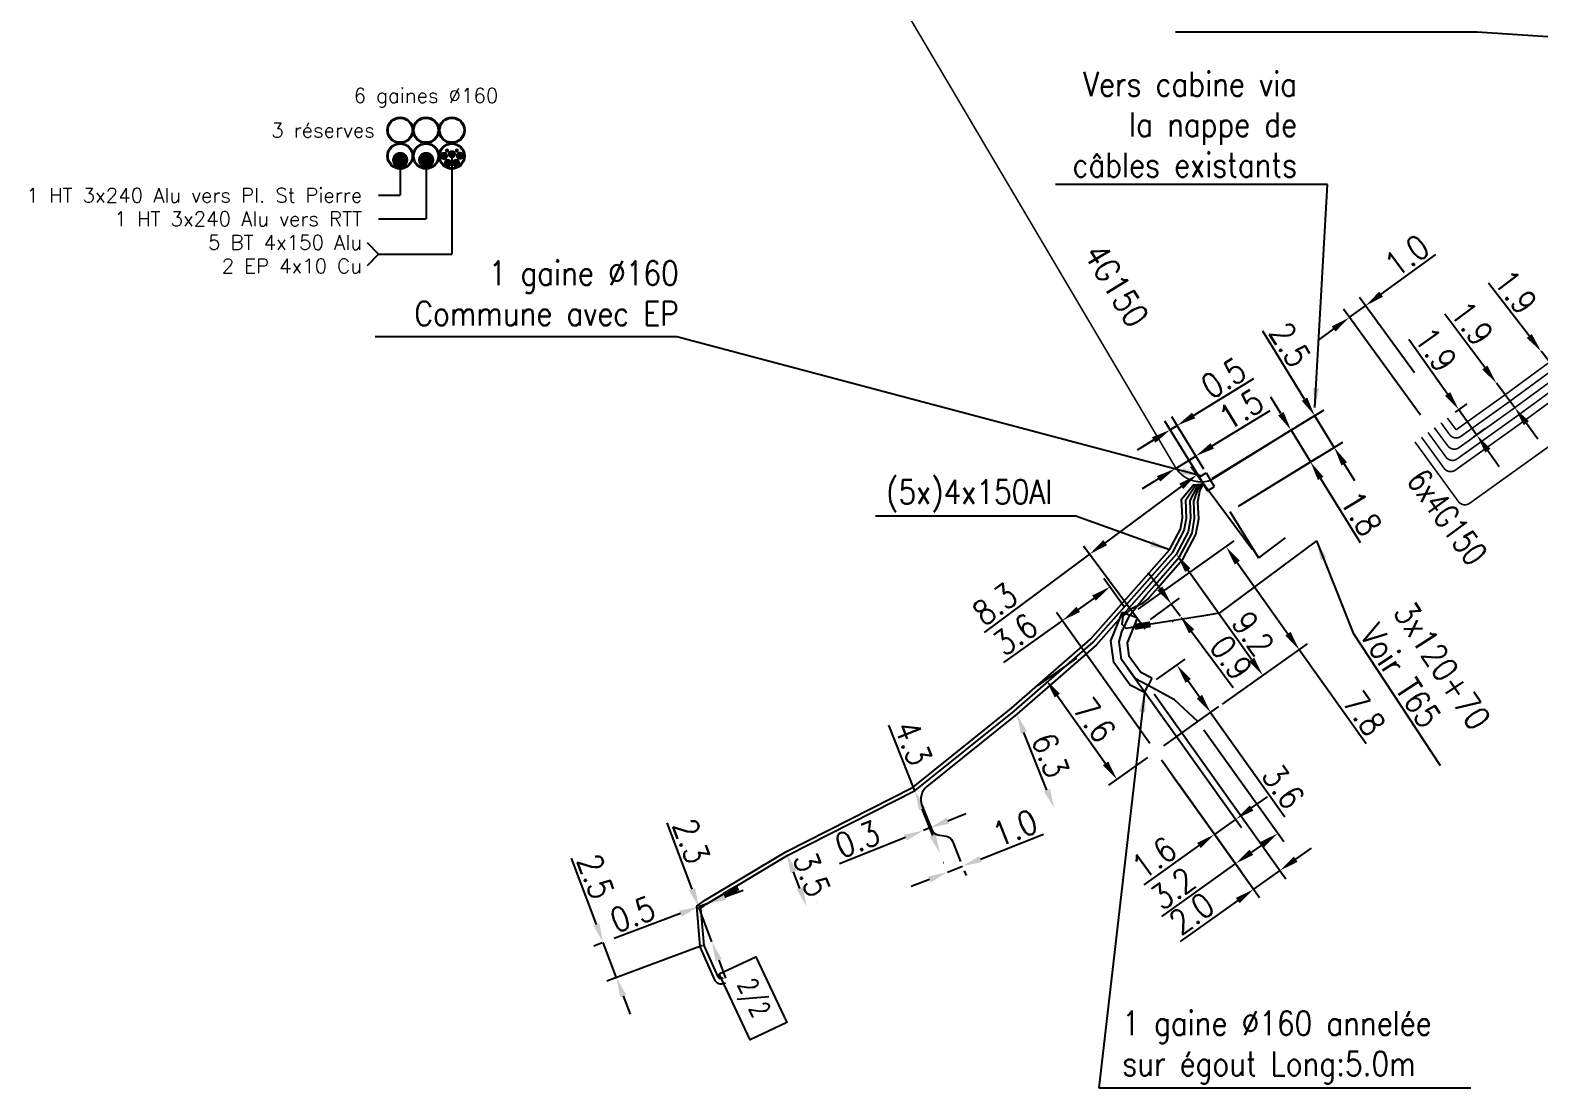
# Model space of a CAD drawing. Header units: millimetres. Extents: x 80000 to 81010, y 144000 to 145002.
# Drawn here: x 80644.8 to 80738, y 144355.7 to 144421.1 of the extents above; entities that cross this region are included whole.
import ezdxf
from ezdxf.enums import TextEntityAlignment as Align

# ---------------------------------------------------------------- set-up
doc = ezdxf.new("R2010")
doc.units = ezdxf.units.MM
doc.header["$PDMODE"] = 34
doc.linetypes.add('B_ST_AL', pattern=[2000, 1000, 1000])
doc.layers.get('0').update_dxf_attribs({"linetype": 'CONTINUOUS'})
doc.layers.get('Defpoints').update_dxf_attribs({"linetype": 'CONTINUOUS'})
for name, color, linetype in [('B_100', 3, 'CONTINUOUS'), ('B_300', 7, 'CONTINUOUS'), ('B_310', 7, 'CONTINUOUS'), ('B_400', 7, 'CONTINUOUS')]:
    doc.layers.add(name, color=color, linetype=linetype)
doc.styles.add('M_ROMANS', font='ROMANS.shx', dxfattribs={"width": 0.75})
doc.styles.get("Standard").update_dxf_attribs({"font": 'romans.shx', "width": 0.85})
doc.dimstyles.get("Standard").update_dxf_attribs({"dimtxt": 1.5, "dimasz": 1.2, "dimexe": 0.625, "dimexo": 0.625, "dimgap": 0.25, "dimtad": 1, "dimdec": 1, "dimzin": 0, "dimdsep": 46, "dimtxsty": 'Standard', "dimcen": -0.5, "dimadec": 0, "dimazin": 0, "dimtfac": 1, "dimtdec": 1, "dimtmove": 0, "dimatfit": 3, "dimfxl": 0, "dimtolj": 1, "dimtzin": 0, "dimarcsym": 0})

# ---------------------------------------------------------------- blocks, each defined once
blk = doc.blocks.new('*D363')
at = {"layer": 'B_100', "color": 0, "linetype": 'Continuous', "lineweight": -2, "transparency": 16777216}
for p, q in [((80709.46, 144382.271), (80707.061, 144380.565)), ((80708.266, 144379.949), (80711.251, 144375.753)), ((80713.836, 144376.119), (80711.438, 144374.413))]:
    blk.add_line(p, q, dxfattribs=at)
at = {"layer": 'B_100', "color": 0, "linetype": 'Continuous', "transparency": 16777216}
for points in [[(80708.429, 144380.065), (80708.103, 144379.833), (80707.57, 144380.927)], [(80711.414, 144375.869), (80711.088, 144375.637), (80711.947, 144374.775)]]:
    blk.add_solid(points, dxfattribs=at)
at = {"layer": 'Defpoints', "color": 0, "linetype": 'Continuous', "transparency": 16777216}
for p in [(80709.969, 144382.633), (80714.346, 144376.481), (80711.947, 144374.775)]:
    blk.add_point(p, dxfattribs=at)
at = {"layer": 'B_100', "color": 0, "linetype": 'Continuous', "transparency": 16777216, "insert": (80710.574, 144378.431), "char_height": 1.5, "attachment_point": 5, "rotation": 305.4267}
blk.add_mtext('\\A1;7.6', dxfattribs=at)
blk = doc.blocks.new('*D364')
at = {"layer": 'B_100', "color": 0, "linetype": 'Continuous', "lineweight": -2, "transparency": 16777216}
for p, q in [((80679.771, 144365.797), (80678.237, 144369.891)), ((80680.133, 144364.652), (80679.607, 144364.454)), ((80681.009, 144362.494), (80680.192, 144364.674)), ((80686.328, 144364.487), (80680.424, 144362.274)), ((80681.43, 144361.37), (80681.851, 144360.246))]:
    blk.add_line(p, q, dxfattribs=at)
at = {"layer": 'B_100', "color": 0, "linetype": 'Continuous', "transparency": 16777216}
for points in [[(80679.958, 144365.868), (80679.584, 144365.727), (80680.192, 144364.674)], [(80681.617, 144361.44), (80681.243, 144361.3), (80681.009, 144362.494)]]:
    blk.add_solid(points, dxfattribs=at)
at = {"layer": 'Defpoints', "color": 0, "linetype": 'Continuous', "transparency": 16777216}
for p in [(80680.192, 144364.674), (80680.718, 144364.871), (80686.913, 144364.706)]:
    blk.add_point(p, dxfattribs=at)
at = {"layer": 'B_100', "color": 0, "linetype": 'Continuous', "transparency": 16777216, "insert": (80679.73, 144368.757), "char_height": 1.5, "attachment_point": 5, "rotation": 290.54248}
blk.add_mtext('\\A1;2.5', dxfattribs=at)
blk = doc.blocks.new('*D553')
at = {"layer": 'B_100', "color": 0, "linetype": 'Continuous', "lineweight": -2, "transparency": 16777216}
for p, q in [((80687.715, 144367.493), (80688.839, 144367.914)), ((80684.972, 144366.465), (80680.879, 144364.931)), ((80686.592, 144367.072), (80686.096, 144366.886))]:
    blk.add_line(p, q, dxfattribs=at)
at = {"layer": 'B_100', "color": 0, "linetype": 'Continuous', "transparency": 16777216}
for points in [[(80687.645, 144367.68), (80687.785, 144367.306), (80686.592, 144367.072)], [(80684.902, 144366.652), (80685.042, 144366.278), (80686.096, 144366.886)]]:
    blk.add_solid(points, dxfattribs=at)
at = {"layer": 'Defpoints', "color": 0, "linetype": 'Continuous', "transparency": 16777216}
for p in [(80686.096, 144366.886), (80686.096, 144366.886), (80686.592, 144367.072)]:
    blk.add_point(p, dxfattribs=at)
at = {"layer": 'B_100', "color": 0, "linetype": 'Continuous', "transparency": 16777216, "insert": (80682.013, 144366.424), "char_height": 1.5, "attachment_point": 5, "rotation": 20.54248}
blk.add_mtext('\\A1;0.5', dxfattribs=at)
blk = doc.blocks.new('*D554')
at = {"layer": 'B_100', "color": 0, "linetype": 'Continuous', "lineweight": -2, "transparency": 16777216}
for p, q in [((80685.685, 144367.983), (80684.151, 144372.077)), ((80686.913, 144364.706), (80686.106, 144366.86)), ((80687.334, 144363.582), (80687.755, 144362.459))]:
    blk.add_line(p, q, dxfattribs=at)
at = {"layer": 'B_100', "color": 0, "linetype": 'Continuous', "transparency": 16777216}
for points in [[(80685.872, 144368.054), (80685.498, 144367.913), (80686.106, 144366.86)], [(80687.521, 144363.652), (80687.147, 144363.512), (80686.913, 144364.706)]]:
    blk.add_solid(points, dxfattribs=at)
at = {"layer": 'Defpoints', "color": 0, "linetype": 'Continuous', "transparency": 16777216}
for p in [(80686.106, 144366.86), (80686.106, 144366.86), (80686.913, 144364.706)]:
    blk.add_point(p, dxfattribs=at)
at = {"layer": 'B_100', "color": 0, "linetype": 'Continuous', "transparency": 16777216, "insert": (80685.644, 144370.943), "char_height": 1.5, "attachment_point": 5, "rotation": 290.54248}
blk.add_mtext('\\A1;2.3', dxfattribs=at)
blk = doc.blocks.new('*D555')
at = {"layer": 'B_100', "color": 0, "linetype": 'Continuous', "lineweight": -2, "transparency": 16777216}
for p, q in [((80701.496, 144372.204), (80702.611, 144372.648)), ((80698.873, 144371.161), (80694.811, 144369.545)), ((80700.381, 144371.761), (80699.988, 144371.604))]:
    blk.add_line(p, q, dxfattribs=at)
at = {"layer": 'B_100', "color": 0, "linetype": 'Continuous', "transparency": 16777216}
for points in [[(80701.422, 144372.39), (80701.57, 144372.019), (80700.381, 144371.761)], [(80698.799, 144371.347), (80698.947, 144370.975), (80699.988, 144371.604)]]:
    blk.add_solid(points, dxfattribs=at)
at = {"layer": 'Defpoints', "color": 0, "linetype": 'Continuous', "transparency": 16777216}
for p in [(80699.988, 144371.604), (80699.988, 144371.604), (80700.381, 144371.761)]:
    blk.add_point(p, dxfattribs=at)
at = {"layer": 'B_100', "color": 0, "linetype": 'Continuous', "transparency": 16777216, "insert": (80695.915, 144371.06), "char_height": 1.5, "attachment_point": 5, "rotation": 21.69578}
blk.add_mtext('\\A1;0.3', dxfattribs=at)
blk = doc.blocks.new('*D556')
at = {"layer": 'B_100', "color": 0, "linetype": 'Continuous', "lineweight": -2, "transparency": 16777216}
for p, q in [((80692.123, 144370.396), (80692.123, 144370.396)), ((80692.345, 144368.023), (80691.959, 144369.053)), ((80693.351, 144367.119), (80693.351, 144367.119))]:
    blk.add_line(p, q, dxfattribs=at)
at = {"layer": 'B_100', "color": 0, "linetype": 'Continuous', "transparency": 16777216}
for points in [[(80692.146, 144369.123), (80691.772, 144368.983), (80691.538, 144370.177)], [(80692.532, 144368.093), (80692.158, 144367.953), (80692.766, 144366.899)]]:
    blk.add_solid(points, dxfattribs=at)
at = {"layer": 'Defpoints', "color": 0, "linetype": 'Continuous', "transparency": 16777216}
for p in [(80691.538, 144370.177), (80691.538, 144370.177), (80692.766, 144366.899)]:
    blk.add_point(p, dxfattribs=at)
at = {"layer": 'B_100', "color": 0, "linetype": 'Continuous', "transparency": 16777216, "insert": (80693.088, 144368.889), "char_height": 1.5, "attachment_point": 5, "rotation": 290.54248}
blk.add_mtext('\\A1;3.5', dxfattribs=at)
blk = doc.blocks.new('*D557')
at = {"layer": 'B_100', "color": 0, "linetype": 'Continuous', "lineweight": -2, "transparency": 16777216}
blk.add_line((80707.628, 144374.098), (80706.205, 144377.675), dxfattribs=at)
at = {"layer": 'B_100', "color": 0, "linetype": 'Continuous', "transparency": 16777216}
for points in [[(80706.39, 144377.749), (80706.019, 144377.601), (80705.761, 144378.79)], [(80707.814, 144374.172), (80707.442, 144374.024), (80708.072, 144372.983)]]:
    blk.add_solid(points, dxfattribs=at)
at = {"layer": 'Defpoints', "color": 0, "linetype": 'Continuous', "transparency": 16777216}
for p in [(80705.761, 144378.79), (80705.761, 144378.79), (80708.072, 144372.983)]:
    blk.add_point(p, dxfattribs=at)
at = {"layer": 'B_100', "color": 0, "linetype": 'Continuous', "transparency": 16777216, "insert": (80707.845, 144376.256), "char_height": 1.5, "attachment_point": 5, "rotation": 291.69578}
blk.add_mtext('\\A1;6.3', dxfattribs=at)
blk = doc.blocks.new('*D558')
at = {"layer": 'B_100', "color": 0, "linetype": 'Continuous', "lineweight": -2, "transparency": 16777216}
for p, q in [((80699.467, 144374.058), (80697.851, 144378.12)), ((80700.567, 144371.294), (80699.911, 144372.943))]:
    blk.add_line(p, q, dxfattribs=at)
at = {"layer": 'B_100', "color": 0, "linetype": 'Continuous', "transparency": 16777216}
for points in [[(80700.097, 144373.017), (80699.725, 144372.869), (80699.467, 144374.058)], [(80700.753, 144371.368), (80700.381, 144371.221), (80701.01, 144370.179)]]:
    blk.add_solid(points, dxfattribs=at)
at = {"layer": 'Defpoints', "color": 0, "linetype": 'Continuous', "transparency": 16777216}
for p in [(80699.467, 144374.058), (80699.467, 144374.058), (80701.01, 144370.179)]:
    blk.add_point(p, dxfattribs=at)
at = {"layer": 'B_100', "color": 0, "linetype": 'Continuous', "transparency": 16777216, "insert": (80699.367, 144377.016), "char_height": 1.5, "attachment_point": 5, "rotation": 291.69578}
blk.add_mtext('\\A1;4.3', dxfattribs=at)
blk = doc.blocks.new('*D559')
at = {"layer": 'B_100', "color": 0, "linetype": 'Continuous', "lineweight": -2, "transparency": 16777216}
for p, q in [((80703.515, 144369.835), (80707.408, 144371.384)), ((80701.242, 144369.598), (80701.24, 144369.602)), ((80701.471, 144369.022), (80702.4, 144369.391)), ((80702.513, 144369.109), (80702.631, 144368.811)), ((80700.356, 144368.578), (80699.241, 144368.134))]:
    blk.add_line(p, q, dxfattribs=at)
at = {"layer": 'B_100', "color": 0, "linetype": 'Continuous', "transparency": 16777216}
for points in [[(80703.441, 144370.021), (80703.589, 144369.649), (80702.4, 144369.391)], [(80700.282, 144368.764), (80700.43, 144368.392), (80701.471, 144369.022)]]:
    blk.add_solid(points, dxfattribs=at)
at = {"layer": 'Defpoints', "color": 0, "linetype": 'Continuous', "transparency": 16777216}
for p in [(80702.282, 144369.69), (80702.4, 144369.391), (80701.473, 144369.018)]:
    blk.add_point(p, dxfattribs=at)
at = {"layer": 'B_100', "color": 0, "linetype": 'Continuous', "transparency": 16777216, "insert": (80705.649, 144371.76), "char_height": 1.5, "attachment_point": 5, "rotation": 21.69578}
blk.add_mtext('\\A1;1.0', dxfattribs=at)
blk = doc.blocks.new('*D560')
at = {"layer": 'B_100', "color": 0, "linetype": 'Continuous', "lineweight": -2, "transparency": 16777216}
for p, q in [((80714.608, 144386.569), (80713.894, 144387.534)), ((80714.033, 144384.65), (80715.825, 144385.977)), ((80715.322, 144385.605), (80715.858, 144384.882)), ((80715.399, 144384.542), (80715.356, 144384.51)), ((80716.572, 144383.918), (80719.138, 144380.454))]:
    blk.add_line(p, q, dxfattribs=at)
at = {"layer": 'B_100', "color": 0, "linetype": 'Continuous', "transparency": 16777216}
for points in [[(80714.769, 144386.689), (80714.448, 144386.45), (80715.322, 144385.605)], [(80716.733, 144384.037), (80716.412, 144383.799), (80715.858, 144384.882)]]:
    blk.add_solid(points, dxfattribs=at)
at = {"layer": 'Defpoints', "color": 0, "linetype": 'Continuous', "transparency": 16777216}
for p in [(80713.531, 144384.278), (80715.858, 144384.882), (80715.901, 144384.914)]:
    blk.add_point(p, dxfattribs=at)
at = {"layer": 'B_100', "color": 0, "linetype": 'Continuous', "transparency": 16777216, "insert": (80719.016, 144382.299), "char_height": 1.5, "attachment_point": 5, "rotation": 306.52587}
blk.add_mtext('\\A1;0.9', dxfattribs=at)
blk = doc.blocks.new('*D561')
at = {"layer": 'B_100', "color": 0, "linetype": 'Continuous', "lineweight": -2, "transparency": 16777216}
for p, q in [((80720.324, 144388.967), (80716.518, 144394.105)), ((80715.926, 144392.889), (80711.225, 144389.407)), ((80710.261, 144388.693), (80703.736, 144383.86)), ((80713.694, 144384.057), (80709.889, 144389.195))]:
    blk.add_line(p, q, dxfattribs=at)
at = {"layer": 'B_100', "color": 0, "linetype": 'Continuous', "transparency": 16777216}
for points in [[(80715.807, 144393.05), (80716.045, 144392.728), (80716.89, 144393.603)], [(80711.106, 144389.568), (80711.344, 144389.246), (80710.261, 144388.693)]]:
    blk.add_solid(points, dxfattribs=at)
at = {"layer": 'Defpoints', "color": 0, "linetype": 'Continuous', "transparency": 16777216}
for p in [(80716.89, 144393.603), (80720.696, 144388.465), (80714.066, 144383.555)]:
    blk.add_point(p, dxfattribs=at)
at = {"layer": 'B_100', "color": 0, "linetype": 'Continuous', "transparency": 16777216, "insert": (80704.415, 144385.608), "char_height": 1.5, "attachment_point": 5, "rotation": 36.52587}
blk.add_mtext('\\A1;8.3', dxfattribs=at)
blk = doc.blocks.new('*D562')
at = {"layer": 'B_100', "color": 0, "linetype": 'Continuous', "lineweight": -2, "transparency": 16777216}
blk.add_line((80720.275, 144382.172), (80716.334, 144387.713), dxfattribs=at)
at = {"layer": 'B_100', "color": 0, "linetype": 'Continuous', "transparency": 16777216}
for points in [[(80716.497, 144387.829), (80716.171, 144387.597), (80715.638, 144388.691)], [(80720.438, 144382.288), (80720.112, 144382.056), (80720.971, 144381.194)]]:
    blk.add_solid(points, dxfattribs=at)
at = {"layer": 'Defpoints', "color": 0, "linetype": 'Continuous', "transparency": 16777216}
for p in [(80715.638, 144388.691), (80715.638, 144388.691), (80720.971, 144381.194)]:
    blk.add_point(p, dxfattribs=at)
at = {"layer": 'B_100', "color": 0, "linetype": 'Continuous', "transparency": 16777216, "insert": (80720.362, 144383.776), "char_height": 1.5, "attachment_point": 5, "rotation": 305.4267}
blk.add_mtext('\\A1;9.2', dxfattribs=at)
blk = doc.blocks.new('B_310_02')
at = {"color": 0, "linetype": 'Continuous', "flags": 128}
blk.add_lwpolyline([(-2.25, -1.25), (-2.25, 1.25), (2.25, 1.25), (2.25, -1.25)], close=True, dxfattribs=at)
at = {"color": 0, "linetype": 'Continuous', "style": 'M_ROMANS', "width": 0.75}
blk.add_text('2/2', height=1.2, dxfattribs=at).set_placement((0, 0), align=Align.MIDDLE)
at = {"color": 0, "linetype": 'Continuous', "style": 'M_ROMANS', "width": 0.75, "flags": 3}
for tag, p in [('DEF_LEG', (0, -5)), ('DEF_COUP', (0, -7.5)), ('DEF_TYPE', (0, -10))]:
    blk.add_attdef(tag, text='', height=1.2, dxfattribs=at).set_placement(p, align=Align.MIDDLE)
blk = doc.blocks.new('B_300_03')
at = {"color": 0, "linetype": 'Continuous'}
blk.add_solid([(-1, 0.75), (-1, 0), (1, 0.75), (1, 0)], dxfattribs=at)
at = {"color": 0, "linetype": 'Continuous', "style": 'M_ROMANS', "width": 0.75, "flags": 3}
for tag, p in [('DEF_LEG', (0, -4.25)), ('DEF_COUP', (0, -6.75)), ('DEF_TYPE', (0, -9.25))]:
    blk.add_attdef(tag, text='', height=1.2, dxfattribs=at).set_placement(p, align=Align.MIDDLE)
blk = doc.blocks.new('*D449')
at = {"layer": 'B_100', "color": 0, "linetype": 'Continuous', "lineweight": -2, "transparency": 16777216}
for p, q in [((80717.85, 144395.395), (80721.421, 144397.587)), ((80715.549, 144393.983), (80716.827, 144394.767)), ((80714.526, 144393.355), (80713.504, 144392.727))]:
    blk.add_line(p, q, dxfattribs=at)
at = {"layer": 'B_100', "color": 0, "linetype": 'Continuous', "transparency": 16777216}
for points in [[(80717.746, 144395.566), (80717.955, 144395.225), (80716.827, 144394.767)], [(80714.422, 144393.526), (80714.631, 144393.185), (80715.549, 144393.983)]]:
    blk.add_solid(points, dxfattribs=at)
at = {"layer": 'Defpoints', "color": 0, "linetype": 'Continuous', "transparency": 16777216}
for p in [(80716.827, 144394.767), (80716.827, 144394.767), (80715.549, 144393.983)]:
    blk.add_point(p, dxfattribs=at)
at = {"layer": 'B_100', "color": 0, "linetype": 'Continuous', "transparency": 16777216, "insert": (80719.624, 144397.657), "char_height": 1.5, "attachment_point": 5, "rotation": 31.54113}
blk.add_mtext('\\A1;1.5', dxfattribs=at)
blk = doc.blocks.new('*D451')
at = {"layer": 'B_100', "color": 0, "linetype": 'Continuous', "lineweight": -2, "transparency": 16777216}
for p, q in [((80722.088, 144397.387), (80721.461, 144398.41)), ((80724.228, 144397.293), (80722.183, 144396.038)), ((80722.716, 144396.365), (80723.919, 144394.404)), ((80719.463, 144391.669), (80724.452, 144394.731)), ((80724.547, 144393.382), (80726.98, 144389.418))]:
    blk.add_line(p, q, dxfattribs=at)
at = {"layer": 'B_100', "color": 0, "linetype": 'Continuous', "transparency": 16777216}
for points in [[(80722.259, 144397.492), (80721.918, 144397.283), (80722.716, 144396.365)], [(80724.717, 144393.486), (80724.377, 144393.277), (80723.919, 144394.404)]]:
    blk.add_solid(points, dxfattribs=at)
at = {"layer": 'Defpoints', "color": 0, "linetype": 'Continuous', "transparency": 16777216}
for p in [(80724.761, 144397.62), (80723.919, 144394.404), (80718.93, 144391.342)]:
    blk.add_point(p, dxfattribs=at)
at = {"layer": 'B_100', "color": 0, "linetype": 'Continuous', "transparency": 16777216, "insert": (80727.05, 144391.215), "char_height": 1.5, "attachment_point": 5, "rotation": 301.54118}
blk.add_mtext('\\A1;1.8', dxfattribs=at)
blk = doc.blocks.new('*D988')
at = {"layer": 'B_100', "color": 0, "linetype": 'Continuous', "lineweight": -2, "transparency": 16777216}
for p, q in [((80728.289, 144404.773), (80731.673, 144407.242)), ((80730.35, 144399.911), (80726.951, 144404.571)), ((80730.726, 144397.294), (80725.95, 144403.841)), ((80726.318, 144403.336), (80727.319, 144404.066)), ((80725.349, 144402.629), (80724.379, 144401.922))]:
    blk.add_line(p, q, dxfattribs=at)
at = {"layer": 'B_100', "color": 0, "linetype": 'Continuous', "transparency": 16777216}
for points in [[(80728.171, 144404.935), (80728.407, 144404.612), (80727.319, 144404.066)], [(80725.231, 144402.791), (80725.467, 144402.467), (80726.318, 144403.336)]]:
    blk.add_solid(points, dxfattribs=at)
at = {"layer": 'Defpoints', "color": 0, "linetype": 'Continuous', "transparency": 16777216}
for p in [(80727.319, 144404.066), (80730.718, 144399.406), (80731.094, 144396.789)]:
    blk.add_point(p, dxfattribs=at)
at = {"layer": 'B_100', "color": 0, "linetype": 'Continuous', "transparency": 16777216, "insert": (80729.877, 144407.169), "char_height": 1.5, "attachment_point": 5, "rotation": 36.10633}
blk.add_mtext('\\A1;1.0', dxfattribs=at)
blk = doc.blocks.new('*D989')
at = {"layer": 'B_100', "color": 0, "linetype": 'Continuous', "lineweight": -2, "transparency": 16777216}
for p, q in [((80732.394, 144398.602), (80730, 144401.965)), ((80732.893, 144397.485), (80733.599, 144397.987)), ((80734.191, 144396.076), (80733.09, 144397.624)), ((80733.995, 144395.937), (80734.701, 144396.439)), ((80734.887, 144395.099), (80735.583, 144394.121))]:
    blk.add_line(p, q, dxfattribs=at)
at = {"layer": 'B_100', "color": 0, "linetype": 'Continuous', "transparency": 16777216}
for points in [[(80732.557, 144398.718), (80732.231, 144398.486), (80733.09, 144397.624)], [(80735.05, 144395.215), (80734.724, 144394.983), (80734.191, 144396.076)]]:
    blk.add_solid(points, dxfattribs=at)
at = {"layer": 'Defpoints', "color": 0, "linetype": 'Continuous', "transparency": 16777216}
for p in [(80732.384, 144397.122), (80733.09, 144397.624), (80733.486, 144395.574)]:
    blk.add_point(p, dxfattribs=at)
at = {"layer": 'B_100', "color": 0, "linetype": 'Continuous', "transparency": 16777216, "insert": (80731.664, 144401.352), "char_height": 1.5, "attachment_point": 5, "rotation": 305.44219}
blk.add_mtext('\\A1;1.9', dxfattribs=at)
blk = doc.blocks.new('*D990')
at = {"layer": 'B_100', "color": 0, "linetype": 'Continuous', "lineweight": -2, "transparency": 16777216}
for p, q in [((80734.695, 144400.24), (80732.229, 144403.551)), ((80736.547, 144397.754), (80735.412, 144399.277)), ((80737.264, 144396.791), (80737.981, 144395.829))]:
    blk.add_line(p, q, dxfattribs=at)
at = {"layer": 'B_100', "color": 0, "linetype": 'Continuous', "transparency": 16777216}
for points in [[(80734.856, 144400.359), (80734.535, 144400.12), (80735.412, 144399.277)], [(80737.424, 144396.911), (80737.103, 144396.672), (80736.547, 144397.754)]]:
    blk.add_solid(points, dxfattribs=at)
at = {"layer": 'Defpoints', "color": 0, "linetype": 'Continuous', "transparency": 16777216}
for p in [(80735.412, 144399.277), (80735.412, 144399.277), (80736.547, 144397.754)]:
    blk.add_point(p, dxfattribs=at)
at = {"layer": 'B_100', "color": 0, "linetype": 'Continuous', "transparency": 16777216, "insert": (80733.906, 144402.974), "char_height": 1.5, "attachment_point": 5, "rotation": 306.68072}
blk.add_mtext('\\A1;1.9', dxfattribs=at)
blk = doc.blocks.new('*D991')
at = {"layer": 'B_100', "color": 0, "linetype": 'Continuous', "lineweight": -2, "transparency": 16777216}
for p, q in [((80737.442, 144402.195), (80734.918, 144405.462)), ((80739.307, 144399.782), (80738.176, 144401.246)), ((80740.041, 144398.832), (80740.774, 144397.883))]:
    blk.add_line(p, q, dxfattribs=at)
at = {"layer": 'B_100', "color": 0, "linetype": 'Continuous', "transparency": 16777216}
for points in [[(80737.6, 144402.317), (80737.284, 144402.073), (80738.176, 144401.246)], [(80740.199, 144398.954), (80739.882, 144398.71), (80739.307, 144399.782)]]:
    blk.add_solid(points, dxfattribs=at)
at = {"layer": 'Defpoints', "color": 0, "linetype": 'Continuous', "transparency": 16777216}
for p in [(80738.176, 144401.246), (80738.176, 144401.246), (80739.307, 144399.782)]:
    blk.add_point(p, dxfattribs=at)
at = {"layer": 'B_100', "color": 0, "linetype": 'Continuous', "transparency": 16777216, "insert": (80736.604, 144404.915), "char_height": 1.5, "attachment_point": 5, "rotation": 307.69372}
blk.add_mtext('\\A1;1.9', dxfattribs=at)
blk = doc.blocks.new('*D1403')
at = {"layer": 'B_400', "color": 0, "linetype": 'Continuous', "lineweight": -2, "transparency": 16777216}
for p, q in [((80716.696, 144397.276), (80720.422, 144399.562)), ((80717.321, 144393.963), (80715.346, 144397.181)), ((80716.974, 144393.573), (80714.92, 144396.919)), ((80715.247, 144396.386), (80715.673, 144396.648)), ((80714.224, 144395.759), (80713.202, 144395.131))]:
    blk.add_line(p, q, dxfattribs=at)
at = {"layer": 'B_400', "color": 0, "linetype": 'Continuous', "transparency": 16777216}
for points in [[(80716.591, 144397.446), (80716.801, 144397.105), (80715.673, 144396.648)], [(80714.12, 144395.929), (80714.329, 144395.588), (80715.247, 144396.386)]]:
    blk.add_solid(points, dxfattribs=at)
at = {"layer": 'Defpoints', "color": 0, "linetype": 'Continuous', "transparency": 16777216}
for p in [(80715.673, 144396.648), (80717.648, 144393.43), (80717.301, 144393.041)]:
    blk.add_point(p, dxfattribs=at)
at = {"layer": 'B_400', "color": 0, "linetype": 'Continuous', "transparency": 16777216, "insert": (80718.547, 144399.585), "char_height": 1.5, "attachment_point": 5, "rotation": 31.54118}
blk.add_mtext('\\A1;0.5', dxfattribs=at)
blk = doc.blocks.new('*D1404')
at = {"layer": 'B_400', "color": 0, "linetype": 'Continuous', "lineweight": -2, "transparency": 16777216}
for p, q in [((80723.55, 144398.285), (80720.973, 144402.484)), ((80717.833, 144393.368), (80724.711, 144397.589)), ((80725.381, 144395.302), (80724.178, 144397.262)), ((80719.463, 144391.669), (80725.914, 144395.629)), ((80726.009, 144394.279), (80726.637, 144393.256))]:
    blk.add_line(p, q, dxfattribs=at)
at = {"layer": 'B_400', "color": 0, "linetype": 'Continuous', "transparency": 16777216}
for points in [[(80723.721, 144398.389), (80723.38, 144398.18), (80724.178, 144397.262)], [(80726.179, 144394.384), (80725.839, 144394.174), (80725.381, 144395.302)]]:
    blk.add_solid(points, dxfattribs=at)
at = {"layer": 'Defpoints', "color": 0, "linetype": 'Continuous', "transparency": 16777216}
for p in [(80724.178, 144397.262), (80717.301, 144393.041), (80718.93, 144391.342)]:
    blk.add_point(p, dxfattribs=at)
at = {"layer": 'B_400', "color": 0, "linetype": 'Continuous', "transparency": 16777216, "insert": (80722.655, 144401.656), "char_height": 1.5, "attachment_point": 5, "rotation": 301.54118}
blk.add_mtext('\\A1;2.5', dxfattribs=at)
blk = doc.blocks.new('*D1405')
at = {"layer": 'B_400', "color": 0, "linetype": 'Continuous', "lineweight": -2, "transparency": 16777216}
for p, q in [((80712.395, 144385.433), (80711.152, 144387.182)), ((80710.536, 144385.977), (80709.558, 144385.281)), ((80713.983, 144376.991), (80708.218, 144385.095)), ((80708.58, 144384.586), (80704.949, 144382.003))]:
    blk.add_line(p, q, dxfattribs=at)
at = {"layer": 'B_400', "color": 0, "linetype": 'Continuous', "transparency": 16777216}
for points in [[(80710.42, 144386.14), (80710.652, 144385.814), (80711.514, 144386.673)], [(80709.442, 144385.444), (80709.674, 144385.118), (80708.58, 144384.586)]]:
    blk.add_solid(points, dxfattribs=at)
at = {"layer": 'Defpoints', "color": 0, "linetype": 'Continuous', "transparency": 16777216}
for p in [(80708.58, 144384.586), (80712.758, 144384.924), (80714.346, 144376.481)]:
    blk.add_point(p, dxfattribs=at)
at = {"layer": 'B_400', "color": 0, "linetype": 'Continuous', "transparency": 16777216, "insert": (80705.662, 144383.737), "char_height": 1.5, "attachment_point": 5, "rotation": 35.4267}
blk.add_mtext('\\A1;3.6', dxfattribs=at)
blk = doc.blocks.new('*D1406')
at = {"layer": 'B_400', "color": 0, "linetype": 'Continuous', "lineweight": -2, "transparency": 16777216}
for p, q in [((80713.267, 144385.286), (80719.209, 144389.513)), ((80719.395, 144388.173), (80722.525, 144383.773)), ((80718.474, 144379.418), (80723.73, 144383.157)), ((80723.221, 144382.795), (80727.355, 144376.983))]:
    blk.add_line(p, q, dxfattribs=at)
at = {"layer": 'B_400', "color": 0, "linetype": 'Continuous', "transparency": 16777216}
for points in [[(80719.558, 144388.289), (80719.232, 144388.057), (80718.699, 144389.151)], [(80722.688, 144383.889), (80722.362, 144383.657), (80723.221, 144382.795)]]:
    blk.add_solid(points, dxfattribs=at)
at = {"layer": 'Defpoints', "color": 0, "linetype": 'Continuous', "transparency": 16777216}
for p in [(80712.758, 144384.924), (80723.221, 144382.795), (80717.965, 144379.056)]:
    blk.add_point(p, dxfattribs=at)
at = {"layer": 'B_400', "color": 0, "linetype": 'Continuous', "transparency": 16777216, "insert": (80727.251, 144378.855), "char_height": 1.5, "attachment_point": 5, "rotation": 305.4267}
blk.add_mtext('\\A1;7.8', dxfattribs=at)
blk = doc.blocks.new('*D1407')
at = {"layer": 'B_400', "color": 0, "linetype": 'Continuous', "lineweight": -2, "transparency": 16777216}
for p, q in [((80714.398, 144380.936), (80716.17, 144382.197)), ((80716.356, 144380.857), (80717.052, 144379.879)), ((80714.855, 144376.844), (80718.257, 144379.263)), ((80717.747, 144378.901), (80722.336, 144372.451))]:
    blk.add_line(p, q, dxfattribs=at)
at = {"layer": 'B_400', "color": 0, "linetype": 'Continuous', "transparency": 16777216}
for points in [[(80716.519, 144380.973), (80716.193, 144380.741), (80715.661, 144381.835)], [(80717.215, 144379.995), (80716.889, 144379.763), (80717.747, 144378.901)]]:
    blk.add_solid(points, dxfattribs=at)
at = {"layer": 'Defpoints', "color": 0, "linetype": 'Continuous', "transparency": 16777216}
for p in [(80713.889, 144380.574), (80717.747, 144378.901), (80714.346, 144376.481)]:
    blk.add_point(p, dxfattribs=at)
at = {"layer": 'B_400', "color": 0, "linetype": 'Continuous', "transparency": 16777216, "insert": (80722.232, 144374.322), "char_height": 1.5, "attachment_point": 5, "rotation": 305.4267}
blk.add_mtext('\\A1;3.6', dxfattribs=at)
blk = doc.blocks.new('*D1408')
at = {"layer": 'B_400', "color": 0, "linetype": 'Continuous', "lineweight": -2, "transparency": 16777216}
for p, q in [((80714.251, 144380.065), (80722.394, 144368.618)), ((80714.708, 144375.972), (80720.764, 144367.458)), ((80723.009, 144369.822), (80723.987, 144370.518)), ((80722.032, 144369.127), (80720.402, 144367.968)), ((80719.424, 144367.272), (80715.862, 144364.738))]:
    blk.add_line(p, q, dxfattribs=at)
at = {"layer": 'B_400', "color": 0, "linetype": 'Continuous', "transparency": 16777216}
for points in [[(80722.894, 144369.985), (80723.125, 144369.66), (80722.032, 144369.127)], [(80719.308, 144367.435), (80719.54, 144367.109), (80720.402, 144367.968)]]:
    blk.add_solid(points, dxfattribs=at)
at = {"layer": 'Defpoints', "color": 0, "linetype": 'Continuous', "transparency": 16777216}
for p in [(80713.889, 144380.574), (80714.346, 144376.481), (80720.402, 144367.968)]:
    blk.add_point(p, dxfattribs=at)
at = {"layer": 'B_400', "color": 0, "linetype": 'Continuous', "transparency": 16777216, "insert": (80716.574, 144366.472), "char_height": 1.5, "attachment_point": 5, "rotation": 35.4267}
blk.add_mtext('\\A1;2.0', dxfattribs=at)
blk = doc.blocks.new('*D1409')
at = {"layer": 'B_100', "color": 0, "linetype": 'Continuous', "lineweight": -2, "transparency": 16777216}
for p, q in [((80717.32, 144377.829), (80722.262, 144370.913)), ((80715.758, 144374.504), (80719.655, 144369.05)), ((80720.922, 144370.724), (80720.268, 144370.256)), ((80719.292, 144369.559), (80714.71, 144366.285))]:
    blk.add_line(p, q, dxfattribs=at)
at = {"layer": 'B_100', "color": 0, "linetype": 'Continuous', "transparency": 16777216}
for points in [[(80720.806, 144370.887), (80721.039, 144370.561), (80721.899, 144371.422)], [(80720.152, 144370.419), (80720.384, 144370.094), (80719.292, 144369.559)]]:
    blk.add_solid(points, dxfattribs=at)
at = {"layer": 'Defpoints', "color": 0, "linetype": 'Continuous', "transparency": 16777216}
for p in [(80716.957, 144378.338), (80715.395, 144375.013), (80719.292, 144369.559)]:
    blk.add_point(p, dxfattribs=at)
at = {"layer": 'B_100', "color": 0, "linetype": 'Continuous', "transparency": 16777216, "insert": (80715.419, 144368.021), "char_height": 1.5, "attachment_point": 5, "rotation": 35.54643}
blk.add_mtext('\\A1;3.2', dxfattribs=at)
blk = doc.blocks.new('*D1410')
at = {"layer": 'B_400', "color": 0, "linetype": 'Continuous', "lineweight": -2, "transparency": 16777216}
for p, q in [((80712.602, 144381.673), (80719.664, 144371.791)), ((80715.439, 144374.951), (80718.362, 144370.86)), ((80720.277, 144372.997), (80721.253, 144373.694)), ((80719.3, 144372.299), (80717.998, 144371.369)), ((80717.022, 144370.671), (80713.613, 144368.236))]:
    blk.add_line(p, q, dxfattribs=at)
at = {"layer": 'B_400', "color": 0, "linetype": 'Continuous', "transparency": 16777216}
for points in [[(80720.16, 144373.159), (80720.393, 144372.834), (80719.3, 144372.299)], [(80716.906, 144370.834), (80717.138, 144370.509), (80717.998, 144371.369)]]:
    blk.add_solid(points, dxfattribs=at)
at = {"layer": 'Defpoints', "color": 0, "linetype": 'Continuous', "transparency": 16777216}
for p in [(80712.239, 144382.182), (80715.076, 144375.459), (80717.998, 144371.369)]:
    blk.add_point(p, dxfattribs=at)
at = {"layer": 'B_400', "color": 0, "linetype": 'Continuous', "transparency": 16777216, "insert": (80714.248, 144369.918), "char_height": 1.5, "attachment_point": 5, "rotation": 35.54643}
blk.add_mtext('\\A1;1.6', dxfattribs=at)

msp = doc.modelspace()

# ---------------------------------------------------------------- linework, layer by layer
at = {"layer": 'B_100', "linetype": 'Continuous'}
for p, q in [((80667.639, 144413.321), (80667.639, 144410.895)), ((80669.239, 144413.321), (80669.239, 144409.438)), ((80670.839, 144413.321), (80670.839, 144407.252)), ((80666.298, 144410.895), (80667.639, 144410.895)), ((80666.298, 144409.438), (80669.239, 144409.438)), ((80665.598, 144407.98), (80666.298, 144407.252)), ((80666.298, 144407.252), (80665.598, 144406.523)), ((80666.298, 144407.252), (80670.839, 144407.252))]:
    msp.add_line(p, q, dxfattribs=at)
at = {"layer": 'B_100', "linetype": 'B_ST_AL', "const_width": 0.1, "flags": 128}
for points in [[(80731.986, 144396.827), (80732.514, 144396.097, 0.420441), (80733.212, 144395.98), (80734.377, 144396.816), (80736.257, 144398.161), (80738.987, 144400.167), (80743.499, 144404.384), (80746.425, 144407.094), (80749.166, 144409.867), (80753.816, 144414.207, 0.057801), (80753.891, 144414.295), (80757.295, 144419.848, -0.079259), (80757.402, 144419.964), (80759.38, 144421.519, 0.447506), (80759.427, 144422.263), (80758.725, 144422.975), (80754.153, 144427.609), (80744.039, 144437.074), (80744.039, 144437.074), (80739.74, 144440.701), (80734.04, 144445.326), (80726.551, 144453.532), (80721.796, 144458.311), (80718.884, 144460.863, 0.390121), (80718.207, 144460.847), (80714.585, 144457.348), (80713.376, 144456.067), (80709.092, 144451.078, -0.479534), (80708.312, 144451.103), (80705.918, 144454.295), (80701.081, 144458.66), (80697.878, 144461.738, 0.414214), (80697.171, 144461.724), (80696.312, 144460.83), (80696.402, 144460.743)], [(80732.379, 144397.118), (80732.918, 144396.392, -0.003104), (80732.921, 144396.387), (80734.086, 144397.222), (80735.964, 144398.566), (80738.667, 144400.553), (80743.158, 144404.75), (80746.077, 144407.453), (80748.817, 144410.225), (80753.474, 144414.572), (80755.21, 144417.403, 0.363295), (80755.116, 144418.038), (80749.856, 144422.716), (80744.811, 144427.556), (80735.381, 144436.598), (80731.906, 144440.127), (80729.813, 144442.251), (80724.843, 144446.833), (80717.672, 144453.798), (80714.997, 144456.375, 0.431042), (80714.271, 144456.34), (80713.744, 144455.727), (80713.744, 144455.727), (80709.065, 144450.279, -0.480116), (80708.286, 144450.306), (80705.583, 144453.924), (80700.728, 144458.306), (80697.892, 144461.031, 0.414214), (80697.185, 144461.017), (80696.908, 144460.729)], [(80731.573, 144396.521), (80732.402, 144395.402, 0.422622), (80733.104, 144395.288), (80733.307, 144395.433), (80736.547, 144397.754), (80739.307, 144399.782), (80743.841, 144404.019), (80746.773, 144406.735), (80749.514, 144409.508), (80754.2, 144413.881, 0.057803), (80754.275, 144413.969), (80757.667, 144419.504, -0.078892), (80757.774, 144419.62), (80760.264, 144421.583), (80765.321, 144424.985), (80765.321, 144424.985), (80766.937, 144425.997), (80768.341, 144427.612), (80768.341, 144427.612), (80771.551, 144430.263), (80774.742, 144432.909), (80777.311, 144434.93), (80779.989, 144437.035), (80785.978, 144441.757), (80789.88, 144444.685), (80791.369, 144445.809)], [(80731.181, 144396.231), (80732.293, 144394.703, 0.415288), (80732.985, 144394.589), (80733.599, 144395.028), (80736.837, 144397.346), (80739.627, 144399.397), (80744.183, 144403.654), (80747.121, 144406.375), (80749.863, 144409.149), (80754.584, 144413.556, 0.057805), (80754.658, 144413.643), (80758.039, 144419.16, -0.079259), (80758.146, 144419.276), (80760.177, 144420.873, -0.411832), (80760.877, 144420.792), (80763.434, 144417.594, 0.43431), (80764.163, 144417.538), (80768.263, 144421.301), (80769.502, 144422.283), (80772.803, 144424.951), (80775.64, 144427.114), (80778.301, 144429.283), (80782.814, 144433.069), (80786.088, 144435.593), (80789.528, 144438.23), (80791.682, 144439.881)], [(80693.411, 144432.372), (80698.627, 144422.742), (80715.594, 144394.022, 0.338687), (80717.753, 144393.26), (80724.761, 144397.62)], [(80730.78, 144395.934), (80732.183, 144394.005, 0.417074), (80732.879, 144393.899), (80733.892, 144394.623), (80737.127, 144396.939), (80739.947, 144399.011), (80744.525, 144403.29), (80747.468, 144406.016), (80750.211, 144408.79), (80754.967, 144413.23, 0.057807), (80755.042, 144413.318), (80758.411, 144418.817, -0.079259), (80758.518, 144418.932), (80760.097, 144420.174, -0.411832), (80760.796, 144420.093), (80763.322, 144416.933, -0.332448), (80763.342, 144416.335), (80763.015, 144415.867, 0.050661), (80762.966, 144415.778), (80762.927, 144415.687, 0.051049), (80762.896, 144415.59), (80762.03, 144411.379), (80761.481, 144406.911), (80760.282, 144404.663, 0.09462), (80760.226, 144404.484), (80760.197, 144404.225, 0.249081), (80760.369, 144403.788), (80760.851, 144403.376), (80764.207, 144400.903), (80765.674, 144399.807), (80766.244, 144399.224), (80767.829, 144398.745), (80771.002, 144396.07), (80778.497, 144389.118), (80782.102, 144385.337), (80786.261, 144381.086), (80790.441, 144376.555), (80794.855, 144370.71, -0.375841), (80794.807, 144370.053), (80793.678, 144368.936, 0.415171), (80793.675, 144368.228), (80800.323, 144361.546)], [(80730.378, 144395.637), (80733.061, 144391.954, 0.411852), (80733.756, 144391.842), (80744.201, 144399.335), (80749.076, 144401.15), (80754.824, 144401.366), (80761.165, 144398.957), (80762.769, 144398.348), (80763.812, 144397.819), (80764.705, 144396.915), (80766.993, 144394.697), (80770.866, 144391.137), (80775.112, 144386.856), (80790.921, 144370.378), (80792.964, 144368.233), (80799.945, 144361.217)]]:
    msp.add_lwpolyline(points, format="xyb", dxfattribs=at)
at = {"layer": 'B_100', "linetype": 'Continuous', "flags": 128}
for points, const_width in [([(80667.393, 144413.078, 1), (80667.893, 144413.078, 1)], 0.5), ([(80668.996, 144413.081, 1), (80669.496, 144413.081, 1)], 0.5), ([(80670.22, 144413.333, 1), (80670.47, 144413.333, 1)], 0.25), ([(80670.464, 144412.895, 1), (80670.714, 144412.895, 1)], 0.25), ([(80670.473, 144413.662, 1), (80670.598, 144413.662, 1)], 0.125), ([(80670.714, 144413.435, 1), (80670.964, 144413.435, 1)], 0.25), ([(80670.97, 144412.898, 1), (80671.22, 144412.898, 1)], 0.25), ([(80671.078, 144413.665, 1), (80671.203, 144413.665, 1)], 0.125), ([(80671.209, 144413.338, 1), (80671.459, 144413.338, 1)], 0.25)]:
    msp.add_lwpolyline(points, format="xyb", close=True, dxfattribs=dict(at, const_width=const_width))
at = {"layer": 'B_100', "linetype": 'B_ST_AL', "flags": 128}
for points in [[(80687.744, 144362.16), (80687.691, 144362.136, -0.414214), (80687.098, 144362.366), (80686.194, 144364.416), (80685.975, 144366.918), (80686.451, 144367.279), (80691.477, 144370.286), (80699.355, 144374.282), (80705.429, 144379.164), (80710.316, 144383.431), (80715.203, 144388.954), (80715.879, 144390.241), (80716.005, 144390.946), (80715.952, 144392.089), (80716.694, 144392.985), (80717.301, 144393.041)], [(80687.611, 144362.466), (80687.556, 144362.442, -0.414214), (80687.293, 144362.544), (80686.439, 144364.479), (80686.236, 144366.802), (80686.592, 144367.072), (80691.598, 144370.067), (80699.486, 144374.068), (80705.595, 144378.977), (80710.492, 144383.253), (80715.411, 144388.811), (80716.118, 144390.159), (80716.256, 144390.93), (80716.204, 144392.05), (80716.798, 144392.915), (80717.301, 144393.041)], [(80717.301, 144393.041), (80716.901, 144392.845), (80716.456, 144392.011), (80716.507, 144390.913), (80716.358, 144390.077), (80715.618, 144388.668), (80710.669, 144383.075), (80705.761, 144378.79), (80700.203, 144374.322, 0.329278), (80699.9, 144373.173), (80700.509, 144371.644, 0.260938), (80700.888, 144371.336), (80701.405, 144371.246, -0.260938), (80701.785, 144370.938), (80702.282, 144369.69)]]:
    msp.add_lwpolyline(points, format="xyb", dxfattribs=at)
for points in [[(80724.293, 144389.512), (80718.265, 144385.047), (80717.175, 144384.87), (80713.531, 144384.278), (80712.528, 144384.091), (80712.279, 144384.34), (80712.345, 144384.867), (80712.902, 144385.358), (80713.576, 144385.687), (80713.89, 144385.93), (80713.975, 144386.031), (80714.48, 144386.615), (80715.15, 144387.381), (80716.033, 144388.382), (80716.836, 144389.913), (80717.009, 144390.881), (80716.96, 144391.933), (80717.108, 144392.704), (80717.301, 144393.041)], [(80713.601, 144385.975), (80713.785, 144386.193), (80714.291, 144386.779), (80714.962, 144387.546), (80715.825, 144388.525), (80716.597, 144389.995), (80716.758, 144390.897), (80716.708, 144391.972), (80717.005, 144392.775), (80717.301, 144393.041)], [(80722.362, 144389.699), (80720.696, 144388.465)], [(80716.957, 144378.338), (80715.509, 144379.687), (80713.889, 144380.574), (80713.098, 144380.979), (80712.239, 144382.182), (80712.089, 144383.278), (80712.251, 144383.89), (80712.758, 144384.924), (80713.601, 144385.975)]]:
    msp.add_lwpolyline(points, dxfattribs=at)
at = {"layer": 'B_100', "linetype": 'Continuous'}
for centre, radius in [((80667.639, 144414.921), 0.8), ((80667.639, 144414.921), 0.75), ((80669.239, 144414.921), 0.8), ((80669.239, 144414.921), 0.75), ((80670.839, 144414.921), 0.8), ((80670.839, 144414.921), 0.75), ((80667.639, 144413.321), 0.8), ((80667.639, 144413.321), 0.75), ((80669.239, 144413.321), 0.8), ((80669.239, 144413.321), 0.75), ((80670.839, 144413.321), 0.8), ((80670.839, 144413.321), 0.75)]:
    msp.add_circle(centre, radius, dxfattribs=at)
at = {"layer": 'B_400', "color": 7, "linetype": 'CONTINUOUS'}
for p, q in [((80717.04, 144393.467), (80717.467, 144393.728)), ((80717.04, 144393.467), (80717.301, 144393.041)), ((80717.467, 144393.728), (80717.727, 144393.301)), ((80717.561, 144392.614), (80717.301, 144393.041)), ((80717.561, 144392.614), (80717.988, 144392.874)), ((80717.988, 144392.874), (80717.727, 144393.301)), ((80711.575, 144383.342), (80712.295, 144385.112)), ((80712.295, 144385.112), (80712.758, 144384.924)), ((80712.602, 144383.213), (80713.221, 144384.736)), ((80713.221, 144384.736), (80712.758, 144384.924)), ((80711.76, 144381.991), (80711.575, 144383.342)), ((80712.718, 144382.372), (80712.602, 144383.213)), ((80713.434, 144381.369), (80712.718, 144382.372)), ((80712.762, 144380.59), (80711.76, 144381.991)), ((80714.117, 144381.019), (80713.434, 144381.369)), ((80713.66, 144380.129), (80712.762, 144380.59)), ((80713.66, 144380.129), (80713.889, 144380.574)), ((80714.117, 144381.019), (80713.889, 144380.574))]:
    msp.add_line(p, q, dxfattribs=at)
at = {"layer": 'B_400', "linetype": 'B_ST_AL', "flags": 128}
msp.add_lwpolyline([(80718.93, 144391.342), (80720.696, 144388.465)], dxfattribs=at)

# ---------------------------------------------------------------- block references
at = {"layer": 'B_300'}
for p, xscale, yscale, zscale, rotation in [((80713.561, 144384.093), 0.5, 0.5, 0.5, 9.178401199336523), ((80688.185, 144367.67), 0.4999999999999999, 0.4999999999999999, 0.4999999999999999, 29.99942655647745)]:
    msp.add_blockref('B_300_03', p, dxfattribs=dict(at, xscale=xscale, yscale=yscale, zscale=zscale, rotation=rotation))
at = {"layer": 'B_310', "rotation": 295.2912306807275}
msp.add_blockref('B_310_02', (80689.45, 144361.227), dxfattribs=at)

# ---------------------------------------------------------------- texts
at = {"layer": 'B_100', "linetype": 'Continuous'}
msp.add_text('6 gaines %%c160', height=0.9, dxfattribs=at).set_placement((80669.239, 144416.937), align=Align.MIDDLE)
for s, p in [('3 réserves', (80666.071, 144414.921)), ('1 HT 3x240 Alu vers Pl. St Pierre', (80665.286, 144410.895)), ('1 HT 3x240 Alu vers RTT', (80665.286, 144409.438)), ('5 BT 4x150 Alu', (80665.286, 144407.98)), ('2 EP 4x10 Cu', (80665.286, 144406.523))]:
    msp.add_text(s, height=0.9, dxfattribs=at).set_placement(p, align=Align.MIDDLE_RIGHT)
at = {"layer": 'B_100', "linetype": 'Continuous', "width": 0.85}
msp.add_text('4G150', height=1.5, rotation=301.18583, dxfattribs=at).set_placement((80711.926, 144405.326), align=Align.MIDDLE_CENTER)
at = {"layer": 'B_100', "linetype": 'Continuous', "width": 0.75}
msp.add_text('6x4G150', height=1.5, rotation=306.1115, dxfattribs=at).set_placement((80732.376, 144390.989), align=Align.MIDDLE)
at = {"layer": 'B_100', "linetype": 'Continuous', "char_height": 1.5, "attachment_point": 9}
for s, insert in [('Vers cabine via ^Jla nappe de ^Jcâbles existants', (80723.089, 144412.021)), ('(5x)4x150Al', (80707.959, 144391.303))]:
    msp.add_mtext(s, dxfattribs=dict(at, insert=insert))
at = {"layer": 'B_100', "linetype": 'Continuous', "insert": (80728.572, 144384.829), "char_height": 1.5, "attachment_point": 4, "rotation": 303.33701}
msp.add_mtext('\\A1;3x120+70\\PVoir T65', dxfattribs=at)
at = {"layer": 'B_400', "linetype": 'Continuous', "char_height": 1.5}
for s, insert, attachment_point in [('1 gaine %%C160\\PCommune avec EP', (80684.862, 144402.833), 9), ('1 gaine %%C160 annelée\\Psur égout Long:5.0m', (80712.282, 144355.934), 7)]:
    msp.add_mtext(s, dxfattribs=dict(at, insert=insert, attachment_point=attachment_point))

# ---------------------------------------------------------------- dimensions: what is measured, and where the dimension line sits
at = {"layer": 'B_100', "linetype": 'Continuous'}
dim = msp.add_linear_dim(base=(80727.319, 144404.066), p1=(80731.094, 144396.789), p2=(80730.718, 144399.406), angle=216.10633, text='1.0', dimstyle='Standard', override={"dimfxl": 1.25}, dxfattribs=at)
dim.commit()
dim.dimension.update_dxf_attribs({"geometry": '*D988', "text_midpoint": (80730.466, 144406.361), "dimtype": 160})
for base, p1, p2, angle, picture, middle in [((80738.1757, 144401.2456), (80739.3069, 144399.7817), (80738.1757, 144401.2456), 307.69372, '*D991', (80735.8129, 144404.3034)), ((80735.412, 144399.277), (80736.547, 144397.754), (80735.412, 144399.277), 306.68072, '*D990', (80733.104, 144402.376)), ((80733.09, 144397.624), (80733.486, 144395.574), (80732.384, 144397.122), 305.44219, '*D989', (80730.849, 144400.772)), ((80719.292, 144369.559), (80716.957, 144378.338), (80715.395, 144375.013), 35.54643, '*D1409', (80716, 144367.207))]:
    dim = msp.add_linear_dim(base=base, p1=p1, p2=p2, angle=angle, dimstyle='Standard', override={"dimfxl": 1.25}, dxfattribs=at)
    dim.commit()
    dim.dimension.update_dxf_attribs({"geometry": picture, "text_midpoint": middle, "dimtype": 160})
dim = msp.add_linear_dim(base=(80716.827, 144394.767), p1=(80715.549, 144393.983), p2=(80716.827, 144394.767), angle=31.54113, dimstyle='Standard', dxfattribs=at)
dim.commit()
dim.dimension.update_dxf_attribs({"geometry": '*D449', "text_midpoint": (80720.147, 144396.805), "dimtype": 161})
for base, p1, p2, angle, text, picture, middle in [((80723.919, 144394.404), (80724.761, 144397.62), (80718.93, 144391.342), 121.54118, '1.8', '*D451', (80726.198, 144390.692)), ((80716.89, 144393.603), (80714.066, 144383.555), (80720.696, 144388.465), 36.52587, '8.3', '*D561', (80705.01, 144384.804)), ((80715.638, 144388.691), (80720.971, 144381.194), (80715.638, 144388.691), 305.4267, '9.2', '*D562', (80719.547, 144383.196)), ((80711.947, 144374.775), (80709.969, 144382.633), (80714.346, 144376.481), 305.4267, '7.6', '*D363', (80709.759, 144377.851)), ((80699.467, 144374.058), (80701.01, 144370.179), (80699.467, 144374.058), 291.69578, '4.3', '*D558', (80698.437, 144376.647))]:
    dim = msp.add_linear_dim(base=base, p1=p1, p2=p2, angle=angle, text=text, dimstyle='Standard', dxfattribs=at)
    dim.commit()
    dim.dimension.update_dxf_attribs({"geometry": picture, "text_midpoint": middle, "dimtype": 160})
for base, p1, p2, angle, text, picture, middle in [((80715.858, 144384.882), (80713.531, 144384.278), (80715.901, 144384.914), 306.52587, '0.9', '*D560', (80719.016, 144382.299)), ((80705.761, 144378.79), (80708.072, 144372.983), (80705.761, 144378.79), 291.69578, '6.3', '*D557', (80707.845, 144376.256)), ((80702.4, 144369.391), (80701.473, 144369.018), (80702.282, 144369.69), 21.69578, '1.0', '*D559', (80705.649, 144371.76)), ((80686.106, 144366.86), (80686.913, 144364.706), (80686.106, 144366.86), 290.54248, '2.3', '*D554', (80685.644, 144370.943)), ((80699.988, 144371.604), (80700.381, 144371.761), (80699.988, 144371.604), 21.69578, '0.3', '*D555', (80695.915, 144371.06)), ((80680.192, 144364.674), (80686.913, 144364.706), (80680.718, 144364.871), 290.54248, '2.5', '*D364', (80679.73, 144368.757)), ((80691.538, 144370.177), (80692.766, 144366.899), (80691.538, 144370.177), 290.54248, '3.5', '*D556', (80693.088, 144368.889)), ((80686.096, 144366.886), (80686.592, 144367.072), (80686.096, 144366.886), 20.54248, '0.5', '*D553', (80682.013, 144366.424))]:
    dim = msp.add_linear_dim(base=base, p1=p1, p2=p2, angle=angle, text=text, dimstyle='Standard', dxfattribs=at)
    dim.commit()
    dim.dimension.update_dxf_attribs({"geometry": picture, "text_midpoint": middle})
at = {"layer": 'B_400', "linetype": 'Continuous'}
dim = msp.add_linear_dim(base=(80724.178, 144397.262), p1=(80718.93, 144391.342), p2=(80717.301, 144393.041), angle=301.54118, text='2.5', dimstyle='Standard', dxfattribs=at)
dim.commit()
dim.dimension.update_dxf_attribs({"geometry": '*D1404', "text_midpoint": (80721.802, 144401.133), "dimtype": 160})
dim = msp.add_linear_dim(base=(80715.673, 144396.648), p1=(80717.301, 144393.041), p2=(80717.648, 144393.43), angle=31.54118, dimstyle='Standard', dxfattribs=at)
dim.commit()
dim.dimension.update_dxf_attribs({"geometry": '*D1403', "text_midpoint": (80719.07, 144398.733), "dimtype": 160})
for base, p1, p2, angle, picture, middle in [((80723.221, 144382.795), (80712.758, 144384.924), (80717.965, 144379.056), 125.4267, '*D1406', (80726.436, 144378.275)), ((80708.58, 144384.586), (80712.758, 144384.924), (80714.346, 144376.481), 35.4267, '*D1405', (80706.241, 144382.922)), ((80717.998, 144371.369), (80712.239, 144382.182), (80715.076, 144375.459), 35.54643, '*D1410', (80714.83, 144369.105)), ((80717.747, 144378.901), (80713.889, 144380.574), (80714.346, 144376.481), 125.4267, '*D1407', (80721.417, 144373.743)), ((80720.402, 144367.968), (80713.889, 144380.574), (80714.346, 144376.481), 35.4267, '*D1408', (80717.154, 144365.657))]:
    dim = msp.add_linear_dim(base=base, p1=p1, p2=p2, angle=angle, dimstyle='Standard', override={"dimfxl": 1.25}, dxfattribs=at)
    dim.commit()
    dim.dimension.update_dxf_attribs({"geometry": picture, "text_midpoint": middle, "dimtype": 160})

# ---------------------------------------------------------------- leaders
at = {"layer": 'B_100', "linetype": 'Continuous', "annotation_type": 0, "has_hookline": 1, "hookline_direction": 1}
for points, override, text_width in [([(80724.195, 144397.768), (80724.966, 144411.563), (80723.766, 144411.563)], {"dimgap": 0.25, "dimtad": 1}, 15.361), ([(80715.203, 144388.954), (80709.409, 144391.053), (80708.209, 144391.053)], {"dimfxl": 1.25}, 10.929)]:
    msp.add_leader(points, dimstyle='Standard', override=override, dxfattribs=dict(at, text_width=text_width))
at = {"layer": 'B_100', "linetype": 'Continuous', "annotation_type": 0, "has_hookline": 1, "hookline_direction": 0, "text_width": 9.532, "horizontal_direction": (0.549563, -0.835453, 0)}
msp.add_leader([(80724.293, 144389.512), (80726.555, 144383.802)], dimstyle='Standard', dxfattribs=at)
at = {"layer": 'B_400', "linetype": 'Continuous', "annotation_type": 0, "has_hookline": 1}
for points, override, hookline_direction, text_width in [([(80743.717, 144420.362), (80734.22, 144420.985)], {"dimgap": 0.25, "dimtad": 1, "dimfxl": 1.25}, 1, 18.396), ([(80717.148, 144393.533), (80684.736, 144402.133)], {"dimfxl": 1.25}, 1, 18.396), ([(80713.66, 144380.129), (80710.832, 144355.684), (80712.032, 144355.684)], {"dimfxl": 1.25}, 0, 21.554)]:
    msp.add_leader(points, dimstyle='Standard', override=override, dxfattribs=dict(at, hookline_direction=hookline_direction, text_width=text_width))

doc.saveas('drawing.dxf')
